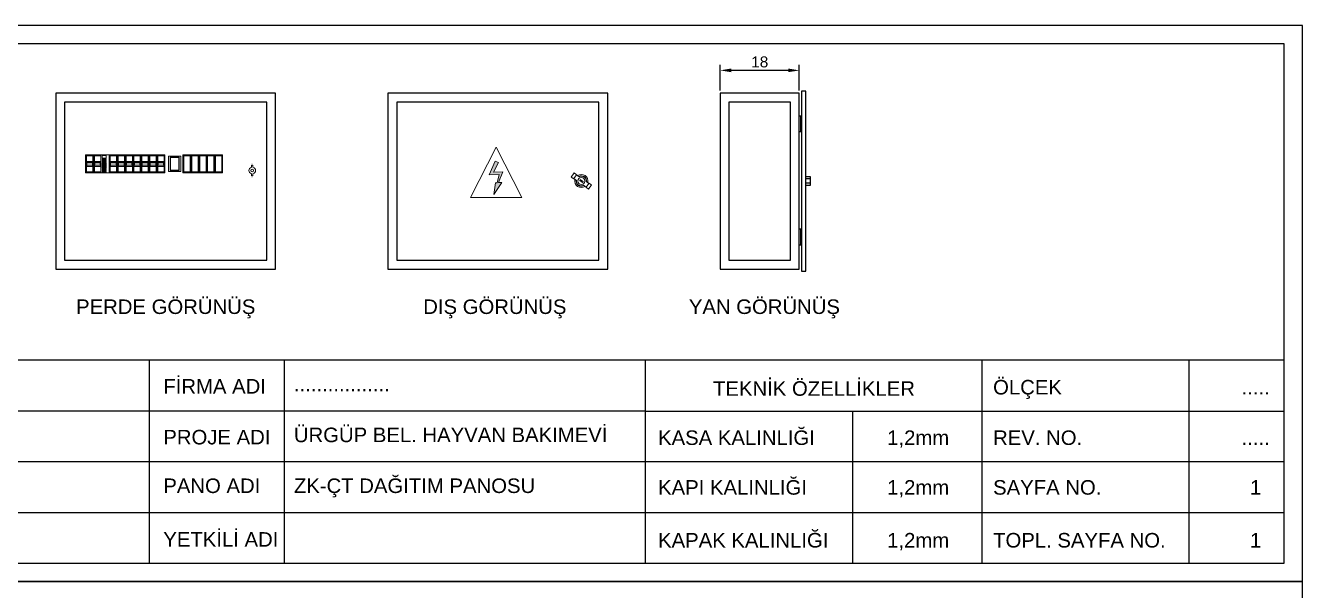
# Model space of a CAD drawing. Header units: millimetres. Extents: x 2046 to 14753, y 2361 to 29276.
# Drawn here: x 10163.2 to 10453.7, y 4325.8 to 4454.3 of the extents above; entities that cross this region are included whole.
import ezdxf
from ezdxf.enums import TextEntityAlignment as Align

# ---------------------------------------------------------------- set-up
doc = ezdxf.new("R2010")
doc.units = ezdxf.units.MM
doc.linetypes.add('ACAD_ISO02W100', pattern=[15, 12, -3])
for name, color, linetype in [('ANTET', 7, 'Continuous'), ('Layer 1', 7, 'Continuous'), ('MYKUVVET', 1, 'Continuous')]:
    doc.layers.add(name, color=color, linetype=linetype)
doc.styles.get("Standard").update_dxf_attribs({"font": 'arial.ttf'})
doc.dimstyles.new('ISO-25', dxfattribs={"dimtxt": 2.5, "dimasz": 2.5, "dimexe": 1.25, "dimexo": 0.625, "dimtad": 1, "dimtxsty": 'Standard', "dimcen": 2.5, "dimadec": 0, "dimazin": 0, "dimtfac": 1, "dimtmove": 0, "dimatfit": 3, "dimfxl": 1, "dimarcsym": 0})

# ---------------------------------------------------------------- blocks, each defined once
blk = doc.blocks.new('*D254')
at = {"layer": 'Defpoints', "color": 0, "transparency": 16777216}
for p in [(10321.24, 4444.07), (10321.24, 4438.86), (10339.24, 4438.86)]:
    blk.add_point(p, dxfattribs=at)
at = {"layer": 'MYKUVVET', "color": 0, "lineweight": -2, "transparency": 16777216}
for p, q in [((10321.24, 4439.49), (10321.24, 4445.32)), ((10336.74, 4444.07), (10323.74, 4444.07)), ((10339.24, 4439.49), (10339.24, 4445.32))]:
    blk.add_line(p, q, dxfattribs=at)
at = {"layer": 'MYKUVVET', "color": 0, "transparency": 16777216}
for points in [[(10323.74, 4444.49), (10323.74, 4443.66), (10321.24, 4444.07)], [(10336.74, 4444.49), (10336.74, 4443.66), (10339.24, 4444.07)]]:
    blk.add_solid(points, dxfattribs=at)
at = {"layer": 'MYKUVVET', "color": 0, "transparency": 16777216, "insert": (10330.24, 4445.98), "char_height": 2.5, "attachment_point": 5}
blk.add_mtext('18', dxfattribs=at)

msp = doc.modelspace()

# ---------------------------------------------------------------- hatches: boundary and pattern name
at = {"layer": 'Layer 1', "linetype": 'ACAD_ISO02W100', "lineweight": 9, "ltscale": 200}
h = msp.add_hatch(color=0, dxfattribs=at)
h.dxf.hatch_style = 1
h.set_gradient(color1=(251, 214, 65), color2=(75, 65, 11), tint=1, name='INVCURVED')
h.paths.add_polyline_path([(10270.829, 4423.104), (10270.09, 4423.43), (10268.714, 4420.309), (10270.979, 4420.357), (10270.502, 4418.523), (10270.102, 4418.505), (10269.737, 4415.872), (10271.547, 4418.568), (10270.837, 4418.537), (10271.77, 4420.963), (10269.655, 4420.917)])

# ---------------------------------------------------------------- linework, layer by layer
at = {"color": 8, "lineweight": 9}
for p, q in [((10178.703, 4424.853, 2.365), (10176.903, 4424.853, 2.365)), ((10176.903, 4424.853, 2.365), (10176.903, 4420.762, 2.365)), ((10178.703, 4424.853, 2.365), (10178.703, 4420.762, 2.365)), ((10178.703, 4424.853, 2.365), (10178.703, 4420.762, 2.365)), ((10182.303, 4420.762, 2.365), (10182.303, 4424.853, 2.365)), ((10184.103, 4424.853, 2.365), (10182.303, 4424.853, 2.365)), ((10182.303, 4424.853, 2.365), (10182.303, 4420.762, 2.365)), ((10184.103, 4424.853, 2.365), (10184.103, 4420.762, 2.365)), ((10185.903, 4424.853, 2.365), (10184.103, 4424.853, 2.365)), ((10184.103, 4424.853, 2.365), (10184.103, 4420.762, 2.365)), ((10185.903, 4424.853, 2.365), (10185.903, 4420.762, 2.365)), ((10187.703, 4424.853, 2.365), (10185.903, 4424.853, 2.365)), ((10185.903, 4424.853, 2.365), (10185.903, 4420.762, 2.365)), ((10187.703, 4424.853, 2.365), (10187.703, 4420.762, 2.365)), ((10189.503, 4424.853, 2.365), (10187.703, 4424.853, 2.365)), ((10187.703, 4424.853, 2.365), (10187.703, 4420.762, 2.365)), ((10189.503, 4424.853, 2.365), (10189.503, 4420.762, 2.365)), ((10191.303, 4424.853, 2.365), (10189.503, 4424.853, 2.365)), ((10189.503, 4424.853, 2.365), (10189.503, 4420.762, 2.365)), ((10191.303, 4424.853, 2.365), (10191.303, 4420.762, 2.365)), ((10193.103, 4424.853, 2.365), (10191.303, 4424.853, 2.365)), ((10191.303, 4424.853, 2.365), (10191.303, 4420.762, 2.365)), ((10193.103, 4424.853, 2.365), (10193.103, 4420.762, 2.365)), ((10194.903, 4424.853, 2.365), (10193.103, 4424.853, 2.365)), ((10194.903, 4424.853, 2.365), (10194.903, 4420.762, 2.365)), ((10199.053, 4424.853, 2.365), (10199.053, 4420.762, 2.365)), ((10200.853, 4424.853, 2.365), (10199.053, 4424.853, 2.365)), ((10199.053, 4424.853, 2.365), (10199.053, 4420.762, 2.365)), ((10200.853, 4424.853, 2.365), (10200.853, 4420.762, 2.365)), ((10200.853, 4424.853, 2.365), (10200.853, 4420.762, 2.365)), ((10202.653, 4424.853, 2.365), (10200.853, 4424.853, 2.365)), ((10200.853, 4424.853, 2.365), (10200.853, 4420.762, 2.365)), ((10202.653, 4424.853, 2.365), (10202.653, 4420.762, 2.365)), ((10202.653, 4424.853, 2.365), (10202.653, 4420.762, 2.365)), ((10204.453, 4424.853, 2.365), (10202.653, 4424.853, 2.365)), ((10202.653, 4424.853, 2.365), (10202.653, 4420.762, 2.365)), ((10204.453, 4424.853, 2.365), (10204.453, 4420.762, 2.365)), ((10206.253, 4424.853, 2.365), (10204.453, 4424.853, 2.365)), ((10206.253, 4424.853, 2.365), (10206.253, 4420.762, 2.365)), ((10208.053, 4424.853, 2.365), (10206.253, 4424.853, 2.365)), ((10208.053, 4424.853, 2.365), (10208.053, 4420.762, 2.365)), ((10176.903, 4420.762, 2.365), (10178.703, 4420.762, 2.365)), ((10182.303, 4420.762, 2.365), (10184.103, 4420.762, 2.365)), ((10184.103, 4420.762, 2.365), (10185.903, 4420.762, 2.365)), ((10185.903, 4420.762, 2.365), (10187.703, 4420.762, 2.365)), ((10187.703, 4420.762, 2.365), (10189.503, 4420.762, 2.365)), ((10189.503, 4420.762, 2.365), (10191.303, 4420.762, 2.365)), ((10191.303, 4420.762, 2.365), (10193.103, 4420.762, 2.365)), ((10193.103, 4420.762, 2.365), (10194.903, 4420.762, 2.365)), ((10199.053, 4420.762, 2.365), (10200.853, 4420.762, 2.365)), ((10200.853, 4420.762, 2.365), (10202.653, 4420.762, 2.365)), ((10202.653, 4420.762, 2.365), (10204.453, 4420.762, 2.365)), ((10204.453, 4420.762, 2.365), (10206.253, 4420.762, 2.365)), ((10206.253, 4420.762, 2.365), (10208.053, 4420.762, 2.365))]:
    msp.add_line(p, q, dxfattribs=at)
at = {"color": 30, "lineweight": 9}
for p, q in [((10177.066, 4424.679, 2.365), (10177.066, 4420.915, 2.365)), ((10178.591, 4424.679, 2.365), (10177.066, 4424.679, 2.365)), ((10177.112, 4424.633, 2.365), (10177.112, 4420.96, 2.365)), ((10178.546, 4424.633, 2.365), (10177.112, 4424.633, 2.365)), ((10177.157, 4423.375, 2.365), (10177.157, 4422.23, 2.365)), ((10178.5, 4423.375, 2.365), (10177.157, 4423.375, 2.365)), ((10178.5, 4422.23, 2.365), (10178.5, 4423.375, 2.365)), ((10178.546, 4420.96, 2.365), (10178.546, 4424.633, 2.365)), ((10178.591, 4420.915, 2.365), (10178.591, 4424.679, 2.365)), ((10178.703, 4424.853, 2.365), (10178.703, 4420.762, 2.365)), ((10182.303, 4424.853, 2.365), (10178.703, 4424.853, 2.365)), ((10178.866, 4424.679, 2.365), (10178.866, 4420.915, 2.365)), ((10180.391, 4424.679, 2.365), (10178.866, 4424.679, 2.365)), ((10178.912, 4424.633, 2.365), (10178.912, 4420.96, 2.365)), ((10180.346, 4424.633, 2.365), (10178.912, 4424.633, 2.365)), ((10178.957, 4423.375, 2.365), (10178.957, 4422.23, 2.365)), ((10180.3, 4423.375, 2.365), (10178.957, 4423.375, 2.365)), ((10180.3, 4422.23, 2.365), (10180.3, 4423.375, 2.365)), ((10180.346, 4420.96, 2.365), (10180.346, 4424.633, 2.365)), ((10180.391, 4420.915, 2.365), (10180.391, 4424.679, 2.365)), ((10180.65, 4424.679, 2.365), (10180.65, 4424.094, 2.365)), ((10181.597, 4424.679, 2.365), (10180.65, 4424.679, 2.365)), ((10180.65, 4424.094, 2.365), (10181.597, 4424.094, 2.365)), ((10180.65, 4423.917, 2.365), (10180.65, 4423.792, 2.365)), ((10181.597, 4423.917, 2.365), (10180.65, 4423.917, 2.365)), ((10180.65, 4423.792, 2.365), (10181.597, 4423.792, 2.365)), ((10180.65, 4423.68, 2.365), (10180.65, 4423.555, 2.365)), ((10181.597, 4423.68, 2.365), (10180.65, 4423.68, 2.365)), ((10180.65, 4423.555, 2.365), (10181.597, 4423.555, 2.365)), ((10180.65, 4423.442, 2.365), (10180.65, 4423.318, 2.365)), ((10181.597, 4423.442, 2.365), (10180.65, 4423.442, 2.365)), ((10180.65, 4423.318, 2.365), (10181.597, 4423.318, 2.365)), ((10180.65, 4423.205, 2.365), (10180.65, 4423.08, 2.365)), ((10181.597, 4423.205, 2.365), (10180.65, 4423.205, 2.365)), ((10181.597, 4424.094, 2.365), (10181.597, 4424.679, 2.365)), ((10181.597, 4423.792, 2.365), (10181.597, 4423.917, 2.365)), ((10181.597, 4423.555, 2.365), (10181.597, 4423.68, 2.365)), ((10181.597, 4423.318, 2.365), (10181.597, 4423.442, 2.365)), ((10181.597, 4423.08, 2.365), (10181.597, 4423.205, 2.365)), ((10182.303, 4420.762, 2.365), (10182.303, 4424.853, 2.365)), ((10182.466, 4424.679, 2.365), (10182.466, 4420.915, 2.365)), ((10183.991, 4424.679, 2.365), (10182.466, 4424.679, 2.365)), ((10182.512, 4424.633, 2.365), (10182.512, 4420.96, 2.365)), ((10183.946, 4424.633, 2.365), (10182.512, 4424.633, 2.365)), ((10182.557, 4423.375, 2.365), (10182.557, 4422.23, 2.365)), ((10183.9, 4423.375, 2.365), (10182.557, 4423.375, 2.365)), ((10183.9, 4422.23, 2.365), (10183.9, 4423.375, 2.365)), ((10183.946, 4420.96, 2.365), (10183.946, 4424.633, 2.365)), ((10183.991, 4420.915, 2.365), (10183.991, 4424.679, 2.365)), ((10184.266, 4424.679, 2.365), (10184.266, 4420.915, 2.365)), ((10185.791, 4424.679, 2.365), (10184.266, 4424.679, 2.365)), ((10184.312, 4424.633, 2.365), (10184.312, 4420.96, 2.365)), ((10185.746, 4424.633, 2.365), (10184.312, 4424.633, 2.365)), ((10184.357, 4423.375, 2.365), (10184.357, 4422.23, 2.365)), ((10185.7, 4423.375, 2.365), (10184.357, 4423.375, 2.365)), ((10185.7, 4422.23, 2.365), (10185.7, 4423.375, 2.365)), ((10185.746, 4420.96, 2.365), (10185.746, 4424.633, 2.365)), ((10185.791, 4420.915, 2.365), (10185.791, 4424.679, 2.365)), ((10186.066, 4424.679, 2.365), (10186.066, 4420.915, 2.365)), ((10187.591, 4424.679, 2.365), (10186.066, 4424.679, 2.365)), ((10186.112, 4424.633, 2.365), (10186.112, 4420.96, 2.365)), ((10187.546, 4424.633, 2.365), (10186.112, 4424.633, 2.365)), ((10186.157, 4423.375, 2.365), (10186.157, 4422.23, 2.365)), ((10187.5, 4423.375, 2.365), (10186.157, 4423.375, 2.365)), ((10187.5, 4422.23, 2.365), (10187.5, 4423.375, 2.365)), ((10187.546, 4420.96, 2.365), (10187.546, 4424.633, 2.365)), ((10187.591, 4420.915, 2.365), (10187.591, 4424.679, 2.365)), ((10187.866, 4424.679, 2.365), (10187.866, 4420.915, 2.365)), ((10189.391, 4424.679, 2.365), (10187.866, 4424.679, 2.365)), ((10187.912, 4424.633, 2.365), (10187.912, 4420.96, 2.365)), ((10189.346, 4424.633, 2.365), (10187.912, 4424.633, 2.365)), ((10187.957, 4423.375, 2.365), (10187.957, 4422.23, 2.365)), ((10189.3, 4423.375, 2.365), (10187.957, 4423.375, 2.365)), ((10189.3, 4422.23, 2.365), (10189.3, 4423.375, 2.365)), ((10189.346, 4420.96, 2.365), (10189.346, 4424.633, 2.365)), ((10189.391, 4420.915, 2.365), (10189.391, 4424.679, 2.365)), ((10189.666, 4424.679, 2.365), (10189.666, 4420.915, 2.365)), ((10191.191, 4424.679, 2.365), (10189.666, 4424.679, 2.365)), ((10189.712, 4424.633, 2.365), (10189.712, 4420.96, 2.365)), ((10191.146, 4424.633, 2.365), (10189.712, 4424.633, 2.365)), ((10189.757, 4423.375, 2.365), (10189.757, 4422.23, 2.365)), ((10191.1, 4423.375, 2.365), (10189.757, 4423.375, 2.365)), ((10191.1, 4422.23, 2.365), (10191.1, 4423.375, 2.365)), ((10191.146, 4420.96, 2.365), (10191.146, 4424.633, 2.365)), ((10191.191, 4420.915, 2.365), (10191.191, 4424.679, 2.365)), ((10191.466, 4424.679, 2.365), (10191.466, 4420.915, 2.365)), ((10192.991, 4424.679, 2.365), (10191.466, 4424.679, 2.365)), ((10191.512, 4424.633, 2.365), (10191.512, 4420.96, 2.365)), ((10192.946, 4424.633, 2.365), (10191.512, 4424.633, 2.365)), ((10191.557, 4423.375, 2.365), (10191.557, 4422.23, 2.365)), ((10192.9, 4423.375, 2.365), (10191.557, 4423.375, 2.365)), ((10192.9, 4422.23, 2.365), (10192.9, 4423.375, 2.365)), ((10192.946, 4420.96, 2.365), (10192.946, 4424.633, 2.365)), ((10192.991, 4420.915, 2.365), (10192.991, 4424.679, 2.365)), ((10193.266, 4424.679, 2.365), (10193.266, 4420.915, 2.365)), ((10194.791, 4424.679, 2.365), (10193.266, 4424.679, 2.365)), ((10193.312, 4424.633, 2.365), (10193.312, 4420.96, 2.365)), ((10194.746, 4424.633, 2.365), (10193.312, 4424.633, 2.365)), ((10193.357, 4423.375, 2.365), (10193.357, 4422.23, 2.365)), ((10194.7, 4423.375, 2.365), (10193.357, 4423.375, 2.365)), ((10194.7, 4422.23, 2.365), (10194.7, 4423.375, 2.365)), ((10194.746, 4420.96, 2.365), (10194.746, 4424.633, 2.365)), ((10194.791, 4420.915, 2.365), (10194.791, 4424.679, 2.365)), ((10195.737, 4424.519, 2.365), (10195.737, 4421.095, 2.365)), ((10198.574, 4424.519, 2.365), (10195.737, 4424.519, 2.365)), ((10198.574, 4421.095, 2.365), (10198.574, 4424.519, 2.365)), ((10199.216, 4424.679, 2.365), (10199.216, 4420.915, 2.365)), ((10200.741, 4424.679, 2.365), (10199.216, 4424.679, 2.365)), ((10199.261, 4424.633, 2.365), (10199.261, 4420.96, 2.365)), ((10200.695, 4424.633, 2.365), (10199.261, 4424.633, 2.365)), ((10200.695, 4420.96, 2.365), (10200.695, 4424.633, 2.365)), ((10200.741, 4420.915, 2.365), (10200.741, 4424.679, 2.365)), ((10201.016, 4424.679, 2.365), (10201.016, 4420.915, 2.365)), ((10202.541, 4424.679, 2.365), (10201.016, 4424.679, 2.365)), ((10201.061, 4424.633, 2.365), (10201.061, 4420.96, 2.365)), ((10202.495, 4424.633, 2.365), (10201.061, 4424.633, 2.365)), ((10202.495, 4420.96, 2.365), (10202.495, 4424.633, 2.365)), ((10202.541, 4420.915, 2.365), (10202.541, 4424.679, 2.365)), ((10202.816, 4424.679, 2.365), (10202.816, 4420.915, 2.365)), ((10204.341, 4424.679, 2.365), (10202.816, 4424.679, 2.365)), ((10202.861, 4424.633, 2.365), (10202.861, 4420.96, 2.365)), ((10204.295, 4424.633, 2.365), (10202.861, 4424.633, 2.365)), ((10204.295, 4420.96, 2.365), (10204.295, 4424.633, 2.365)), ((10204.341, 4420.915, 2.365), (10204.341, 4424.679, 2.365)), ((10204.616, 4424.679, 2.365), (10204.616, 4420.915, 2.365)), ((10206.141, 4424.679, 2.365), (10204.616, 4424.679, 2.365)), ((10204.661, 4424.633, 2.365), (10204.661, 4420.96, 2.365)), ((10206.095, 4424.633, 2.365), (10204.661, 4424.633, 2.365)), ((10206.095, 4420.96, 2.365), (10206.095, 4424.633, 2.365)), ((10206.141, 4420.915, 2.365), (10206.141, 4424.679, 2.365)), ((10206.416, 4424.679, 2.365), (10206.416, 4420.915, 2.365)), ((10207.941, 4424.679, 2.365), (10206.416, 4424.679, 2.365)), ((10206.461, 4424.633, 2.365), (10206.461, 4420.96, 2.365)), ((10207.895, 4424.633, 2.365), (10206.461, 4424.633, 2.365)), ((10207.895, 4420.96, 2.365), (10207.895, 4424.633, 2.365)), ((10207.941, 4420.915, 2.365), (10207.941, 4424.679, 2.365)), ((10177.066, 4420.915, 2.365), (10178.591, 4420.915, 2.365)), ((10177.112, 4420.96, 2.365), (10178.546, 4420.96, 2.365)), ((10178.5, 4423.114, 2.365), (10177.157, 4423.114, 2.365)), ((10177.203, 4423.068, 2.365), (10177.157, 4423.114, 2.365)), ((10177.203, 4422.536, 2.365), (10177.157, 4422.491, 2.365)), ((10178.5, 4422.491, 2.365), (10177.157, 4422.491, 2.365)), ((10177.157, 4422.23, 2.365), (10178.5, 4422.23, 2.365)), ((10178.455, 4423.068, 2.365), (10177.203, 4423.068, 2.365)), ((10177.203, 4422.536, 2.365), (10177.203, 4423.068, 2.365)), ((10178.455, 4422.536, 2.365), (10177.203, 4422.536, 2.365)), ((10178.455, 4423.068, 2.365), (10178.5, 4423.114, 2.365)), ((10178.455, 4422.536, 2.365), (10178.455, 4423.068, 2.365)), ((10178.455, 4422.536, 2.365), (10178.5, 4422.491, 2.365)), ((10178.703, 4420.762, 2.365), (10182.303, 4420.762, 2.365)), ((10178.866, 4420.915, 2.365), (10180.391, 4420.915, 2.365)), ((10178.912, 4420.96, 2.365), (10180.346, 4420.96, 2.365)), ((10180.3, 4423.114, 2.365), (10178.957, 4423.114, 2.365)), ((10179.003, 4423.068, 2.365), (10178.957, 4423.114, 2.365)), ((10179.003, 4422.536, 2.365), (10178.957, 4422.491, 2.365)), ((10180.3, 4422.491, 2.365), (10178.957, 4422.491, 2.365)), ((10178.957, 4422.23, 2.365), (10180.3, 4422.23, 2.365)), ((10180.255, 4423.068, 2.365), (10179.003, 4423.068, 2.365)), ((10179.003, 4422.536, 2.365), (10179.003, 4423.068, 2.365)), ((10180.255, 4422.536, 2.365), (10179.003, 4422.536, 2.365)), ((10180.255, 4423.068, 2.365), (10180.3, 4423.114, 2.365)), ((10180.255, 4422.536, 2.365), (10180.255, 4423.068, 2.365)), ((10180.255, 4422.536, 2.365), (10180.3, 4422.491, 2.365)), ((10180.65, 4423.08, 2.365), (10181.597, 4423.08, 2.365)), ((10180.65, 4422.968, 2.365), (10180.65, 4422.843, 2.365)), ((10181.597, 4422.968, 2.365), (10180.65, 4422.968, 2.365)), ((10180.65, 4422.843, 2.365), (10181.597, 4422.843, 2.365)), ((10180.65, 4422.73, 2.365), (10180.65, 4422.606, 2.365)), ((10181.597, 4422.73, 2.365), (10180.65, 4422.73, 2.365)), ((10180.65, 4422.606, 2.365), (10181.597, 4422.606, 2.365)), ((10180.65, 4422.493, 2.365), (10180.65, 4422.368, 2.365)), ((10181.597, 4422.493, 2.365), (10180.65, 4422.493, 2.365)), ((10180.65, 4422.368, 2.365), (10181.597, 4422.368, 2.365)), ((10180.65, 4422.256, 2.365), (10180.65, 4422.131, 2.365)), ((10181.597, 4422.256, 2.365), (10180.65, 4422.256, 2.365)), ((10180.65, 4422.131, 2.365), (10181.597, 4422.131, 2.365)), ((10180.65, 4422.019, 2.365), (10180.65, 4421.894, 2.365)), ((10181.597, 4422.019, 2.365), (10180.65, 4422.019, 2.365)), ((10180.65, 4421.894, 2.365), (10181.597, 4421.894, 2.365)), ((10180.65, 4421.781, 2.365), (10180.65, 4421.657, 2.365)), ((10181.597, 4421.781, 2.365), (10180.65, 4421.781, 2.365)), ((10180.65, 4421.657, 2.365), (10181.597, 4421.657, 2.365)), ((10180.65, 4421.544, 2.365), (10180.65, 4421.419, 2.365)), ((10181.597, 4421.544, 2.365), (10180.65, 4421.544, 2.365)), ((10180.65, 4421.419, 2.365), (10181.597, 4421.419, 2.365)), ((10180.65, 4421.307, 2.365), (10180.65, 4421.182, 2.365)), ((10181.597, 4421.307, 2.365), (10180.65, 4421.307, 2.365)), ((10180.65, 4421.182, 2.365), (10181.597, 4421.182, 2.365)), ((10180.65, 4421.069, 2.365), (10180.65, 4420.945, 2.365)), ((10181.597, 4421.069, 2.365), (10180.65, 4421.069, 2.365)), ((10180.65, 4420.945, 2.365), (10181.597, 4420.945, 2.365)), ((10181.597, 4422.843, 2.365), (10181.597, 4422.968, 2.365)), ((10181.597, 4422.606, 2.365), (10181.597, 4422.73, 2.365)), ((10181.597, 4422.368, 2.365), (10181.597, 4422.493, 2.365)), ((10181.597, 4422.131, 2.365), (10181.597, 4422.256, 2.365)), ((10181.597, 4421.894, 2.365), (10181.597, 4422.019, 2.365)), ((10181.597, 4421.657, 2.365), (10181.597, 4421.781, 2.365)), ((10181.597, 4421.419, 2.365), (10181.597, 4421.544, 2.365)), ((10181.597, 4421.182, 2.365), (10181.597, 4421.307, 2.365)), ((10181.597, 4420.945, 2.365), (10181.597, 4421.069, 2.365)), ((10182.466, 4420.915, 2.365), (10183.991, 4420.915, 2.365)), ((10182.512, 4420.96, 2.365), (10183.946, 4420.96, 2.365)), ((10183.9, 4423.114, 2.365), (10182.557, 4423.114, 2.365)), ((10182.603, 4423.068, 2.365), (10182.557, 4423.114, 2.365)), ((10182.603, 4422.536, 2.365), (10182.557, 4422.491, 2.365)), ((10183.9, 4422.491, 2.365), (10182.557, 4422.491, 2.365)), ((10182.557, 4422.23, 2.365), (10183.9, 4422.23, 2.365)), ((10183.855, 4423.068, 2.365), (10182.603, 4423.068, 2.365)), ((10182.603, 4422.536, 2.365), (10182.603, 4423.068, 2.365)), ((10183.855, 4422.536, 2.365), (10182.603, 4422.536, 2.365)), ((10183.855, 4423.068, 2.365), (10183.9, 4423.114, 2.365)), ((10183.855, 4422.536, 2.365), (10183.855, 4423.068, 2.365)), ((10183.855, 4422.536, 2.365), (10183.9, 4422.491, 2.365)), ((10184.266, 4420.915, 2.365), (10185.791, 4420.915, 2.365)), ((10184.312, 4420.96, 2.365), (10185.746, 4420.96, 2.365)), ((10185.7, 4423.114, 2.365), (10184.357, 4423.114, 2.365)), ((10184.403, 4423.068, 2.365), (10184.357, 4423.114, 2.365)), ((10184.403, 4422.536, 2.365), (10184.357, 4422.491, 2.365)), ((10185.7, 4422.491, 2.365), (10184.357, 4422.491, 2.365)), ((10184.357, 4422.23, 2.365), (10185.7, 4422.23, 2.365)), ((10185.655, 4423.068, 2.365), (10184.403, 4423.068, 2.365)), ((10184.403, 4422.536, 2.365), (10184.403, 4423.068, 2.365)), ((10185.655, 4422.536, 2.365), (10184.403, 4422.536, 2.365)), ((10185.655, 4423.068, 2.365), (10185.7, 4423.114, 2.365)), ((10185.655, 4422.536, 2.365), (10185.655, 4423.068, 2.365)), ((10185.655, 4422.536, 2.365), (10185.7, 4422.491, 2.365)), ((10186.066, 4420.915, 2.365), (10187.591, 4420.915, 2.365)), ((10186.112, 4420.96, 2.365), (10187.546, 4420.96, 2.365)), ((10187.5, 4423.114, 2.365), (10186.157, 4423.114, 2.365)), ((10186.203, 4423.068, 2.365), (10186.157, 4423.114, 2.365)), ((10186.203, 4422.536, 2.365), (10186.157, 4422.491, 2.365)), ((10187.5, 4422.491, 2.365), (10186.157, 4422.491, 2.365)), ((10186.157, 4422.23, 2.365), (10187.5, 4422.23, 2.365)), ((10187.455, 4423.068, 2.365), (10186.203, 4423.068, 2.365)), ((10186.203, 4422.536, 2.365), (10186.203, 4423.068, 2.365)), ((10187.455, 4422.536, 2.365), (10186.203, 4422.536, 2.365)), ((10187.455, 4423.068, 2.365), (10187.5, 4423.114, 2.365)), ((10187.455, 4422.536, 2.365), (10187.455, 4423.068, 2.365)), ((10187.455, 4422.536, 2.365), (10187.5, 4422.491, 2.365)), ((10187.866, 4420.915, 2.365), (10189.391, 4420.915, 2.365)), ((10187.912, 4420.96, 2.365), (10189.346, 4420.96, 2.365)), ((10189.3, 4423.114, 2.365), (10187.957, 4423.114, 2.365)), ((10188.003, 4423.068, 2.365), (10187.957, 4423.114, 2.365)), ((10188.003, 4422.536, 2.365), (10187.957, 4422.491, 2.365)), ((10189.3, 4422.491, 2.365), (10187.957, 4422.491, 2.365)), ((10187.957, 4422.23, 2.365), (10189.3, 4422.23, 2.365)), ((10189.255, 4423.068, 2.365), (10188.003, 4423.068, 2.365)), ((10188.003, 4422.536, 2.365), (10188.003, 4423.068, 2.365)), ((10189.255, 4422.536, 2.365), (10188.003, 4422.536, 2.365)), ((10189.255, 4423.068, 2.365), (10189.3, 4423.114, 2.365)), ((10189.255, 4422.536, 2.365), (10189.255, 4423.068, 2.365)), ((10189.255, 4422.536, 2.365), (10189.3, 4422.491, 2.365)), ((10189.666, 4420.915, 2.365), (10191.191, 4420.915, 2.365)), ((10189.712, 4420.96, 2.365), (10191.146, 4420.96, 2.365)), ((10191.1, 4423.114, 2.365), (10189.757, 4423.114, 2.365)), ((10189.803, 4423.068, 2.365), (10189.757, 4423.114, 2.365)), ((10189.803, 4422.536, 2.365), (10189.757, 4422.491, 2.365)), ((10191.1, 4422.491, 2.365), (10189.757, 4422.491, 2.365)), ((10189.757, 4422.23, 2.365), (10191.1, 4422.23, 2.365)), ((10191.055, 4423.068, 2.365), (10189.803, 4423.068, 2.365)), ((10189.803, 4422.536, 2.365), (10189.803, 4423.068, 2.365)), ((10191.055, 4422.536, 2.365), (10189.803, 4422.536, 2.365)), ((10191.055, 4423.068, 2.365), (10191.1, 4423.114, 2.365)), ((10191.055, 4422.536, 2.365), (10191.055, 4423.068, 2.365)), ((10191.055, 4422.536, 2.365), (10191.1, 4422.491, 2.365)), ((10191.466, 4420.915, 2.365), (10192.991, 4420.915, 2.365)), ((10191.512, 4420.96, 2.365), (10192.946, 4420.96, 2.365)), ((10192.9, 4423.114, 2.365), (10191.557, 4423.114, 2.365)), ((10191.603, 4423.068, 2.365), (10191.557, 4423.114, 2.365)), ((10191.603, 4422.536, 2.365), (10191.557, 4422.491, 2.365)), ((10192.9, 4422.491, 2.365), (10191.557, 4422.491, 2.365)), ((10191.557, 4422.23, 2.365), (10192.9, 4422.23, 2.365)), ((10192.855, 4423.068, 2.365), (10191.603, 4423.068, 2.365)), ((10191.603, 4422.536, 2.365), (10191.603, 4423.068, 2.365)), ((10192.855, 4422.536, 2.365), (10191.603, 4422.536, 2.365)), ((10192.855, 4423.068, 2.365), (10192.9, 4423.114, 2.365)), ((10192.855, 4422.536, 2.365), (10192.855, 4423.068, 2.365)), ((10192.855, 4422.536, 2.365), (10192.9, 4422.491, 2.365)), ((10193.266, 4420.915, 2.365), (10194.791, 4420.915, 2.365)), ((10193.312, 4420.96, 2.365), (10194.746, 4420.96, 2.365)), ((10194.7, 4423.114, 2.365), (10193.357, 4423.114, 2.365)), ((10193.403, 4423.068, 2.365), (10193.357, 4423.114, 2.365)), ((10193.403, 4422.536, 2.365), (10193.357, 4422.491, 2.365)), ((10194.7, 4422.491, 2.365), (10193.357, 4422.491, 2.365)), ((10193.357, 4422.23, 2.365), (10194.7, 4422.23, 2.365)), ((10194.655, 4423.068, 2.365), (10193.403, 4423.068, 2.365)), ((10193.403, 4422.536, 2.365), (10193.403, 4423.068, 2.365)), ((10194.655, 4422.536, 2.365), (10193.403, 4422.536, 2.365)), ((10194.655, 4423.068, 2.365), (10194.7, 4423.114, 2.365)), ((10194.655, 4422.536, 2.365), (10194.655, 4423.068, 2.365)), ((10194.655, 4422.536, 2.365), (10194.7, 4422.491, 2.365)), ((10198.574, 4421.095, 2.365), (10195.737, 4421.095, 2.365)), ((10199.216, 4420.915, 2.365), (10200.741, 4420.915, 2.365)), ((10199.261, 4420.96, 2.365), (10200.695, 4420.96, 2.365)), ((10201.016, 4420.915, 2.365), (10202.541, 4420.915, 2.365)), ((10201.061, 4420.96, 2.365), (10202.495, 4420.96, 2.365)), ((10202.816, 4420.915, 2.365), (10204.341, 4420.915, 2.365)), ((10202.861, 4420.96, 2.365), (10204.295, 4420.96, 2.365)), ((10204.616, 4420.915, 2.365), (10206.141, 4420.915, 2.365)), ((10204.661, 4420.96, 2.365), (10206.095, 4420.96, 2.365)), ((10206.416, 4420.915, 2.365), (10207.941, 4420.915, 2.365)), ((10206.461, 4420.96, 2.365), (10207.895, 4420.96, 2.365))]:
    msp.add_line(p, q, dxfattribs=at)
at = {"lineweight": 9}
for p, q in [((10268.714, 4420.309), (10270.09, 4423.43)), ((10270.09, 4423.43), (10270.829, 4423.104)), ((10270.979, 4420.357), (10268.714, 4420.309)), ((10270.829, 4423.104), (10269.655, 4420.917)), ((10269.676, 4420.92), (10271.778, 4420.963)), ((10270.502, 4418.523), (10270.979, 4420.357)), ((10271.778, 4420.963), (10270.837, 4418.537)), ((10287.995, 4420.765, -65.945), (10287.319, 4419.774, -65.945)), ((10289.134, 4419.867, -65.945), (10287.995, 4420.765, -65.945)), ((10287.995, 4420.765, -65.945), (10288.539, 4420.273, -65.945)), ((10271.547, 4418.568), (10269.737, 4415.872)), ((10269.737, 4415.872), (10270.102, 4418.509)), ((10270.102, 4418.509), (10270.502, 4418.523)), ((10270.837, 4418.537), (10271.547, 4418.568)), ((10288.57, 4419.041, -65.945), (10287.319, 4419.774, -65.945)), ((10287.975, 4419.447, -65.945), (10287.319, 4419.774, -65.945)), ((10288.539, 4420.273, -65.945), (10287.975, 4419.447, -65.945)), ((10288.57, 4419.041, -65.945), (10287.975, 4419.447, -65.945)), ((10289.134, 4419.867, -65.945), (10288.539, 4420.273, -65.945)), ((10289.282, 4419.006, -65.945), (10289.426, 4419.217, -65.945)), ((10289.897, 4418.586, -65.945), (10289.282, 4419.006, -65.945)), ((10289.426, 4419.217, -65.945), (10290.041, 4418.797, -65.945)), ((10290.041, 4418.797, -65.945), (10289.897, 4418.586, -65.945)), ((10290.783, 4417.53, -65.945), (10290.189, 4417.936, -65.945)), ((10290.189, 4417.936, -65.945), (10291.327, 4417.038, -65.945)), ((10291.347, 4418.356, -65.945), (10290.752, 4418.762, -65.945)), ((10292.004, 4418.029, -65.945), (10290.752, 4418.762, -65.945)), ((10291.347, 4418.356, -65.945), (10290.783, 4417.53, -65.945)), ((10290.783, 4417.53, -65.945), (10291.327, 4417.038, -65.945)), ((10292.004, 4418.029, -65.945), (10291.327, 4417.038, -65.945)), ((10292.004, 4418.029, -65.945), (10291.347, 4418.356, -65.945))]:
    msp.add_line(p, q, dxfattribs=at)
at = {"color": 7, "lineweight": 9}
for p, q in [((10214.634, 4422.787), (10214.634, 4422.777)), ((10214.634, 4422.499), (10214.634, 4422.022)), ((10214.634, 4420.552), (10214.634, 4420.075)), ((10214.98, 4422.787), (10214.98, 4422.777)), ((10214.98, 4422.499), (10214.98, 4422.022)), ((10214.98, 4420.552), (10214.98, 4420.075)), ((10214.634, 4419.797), (10214.634, 4419.787)), ((10214.98, 4419.797), (10214.98, 4419.787))]:
    msp.add_line(p, q, dxfattribs=at)
at = {"color": 8}
for p, q in [((10341.738, 4419.402), (10340.738, 4419.402)), ((10341.738, 4418.402), (10340.738, 4418.402))]:
    msp.add_line(p, q, dxfattribs=at)
for p, q in [((9976.789, 4378.223), (10449.544, 4378.223)), ((10191.331, 4378.223), (10191.331, 4331.957)), ((10222.099, 4378.223), (10222.099, 4331.957)), ((10304.199, 4378.223), (10304.199, 4331.957)), ((10380.716, 4378.223), (10380.716, 4331.957)), ((10427.859, 4378.223), (10427.859, 4331.957)), ((10104.873, 4366.657), (10304.199, 4366.657)), ((10304.199, 4366.578), (10449.544, 4366.578)), ((10351.342, 4366.578), (10351.342, 4331.957)), ((10104.873, 4355.09), (10434.652, 4355.09)), ((10304.199, 4355.09), (10449.544, 4355.09)), ((10104.873, 4343.524), (10449.544, 4343.524)), ((9976.789, 4331.957), (10449.544, 4331.957))]:
    msp.add_line(p, q)
for points in [[(10453.675, 4327.826), (10453.675, 4454.271), (9972.658, 4454.271), (9972.658, 4327.826), (10453.675, 4327.826)], [(10449.544, 4331.957), (10449.544, 4450.14), (9976.789, 4450.14), (9976.789, 4331.957)], [(10453.675, 4141.382), (10453.675, 4327.826), (9972.658, 4327.826), (9972.658, 4141.382), (10453.675, 4141.382)]]:
    msp.add_lwpolyline(points)
at = {"color": 30, "lineweight": 9, "elevation": 2.365}
for points in [[(10198.183, 4421.291), (10198.183, 4424.323), (10196.128, 4424.323), (10196.128, 4421.291)], [(10198.163, 4421.31), (10198.163, 4424.304), (10196.148, 4424.304), (10196.148, 4421.31)], [(10198.144, 4421.33), (10198.144, 4424.284), (10196.168, 4424.284), (10196.168, 4421.33)], [(10198.124, 4421.349), (10198.124, 4424.265), (10196.187, 4424.265), (10196.187, 4421.349)], [(10198.105, 4421.369), (10198.105, 4424.245), (10196.207, 4424.245), (10196.207, 4421.369)]]:
    msp.add_lwpolyline(points, close=True, dxfattribs=at)
at = {"color": 8}
msp.add_lwpolyline([(10340.738, 4419.902), (10341.738, 4419.902), (10341.738, 4417.902), (10340.738, 4417.902)], dxfattribs=at)
at = {"color": 7, "lineweight": 9}
msp.add_circle((10214.807, 4421.287), 0.318, dxfattribs=at)
at = {"lineweight": 9}
msp.add_circle((10289.661, 4418.902, -65.945), 0.8, dxfattribs=at)
at = {"color": 7, "lineweight": 9}
for radius, start, end in [(0.755, 103.23504, 256.76496), (1.224, 81.87962, 98.12038), (0.755, 283.23504, 76.76496), (1.224, 261.87962, 278.12038)]:
    msp.add_arc((10214.807, 4421.287), radius, start, end, dxfattribs=at)
at = {"lineweight": 9}
for radius, start, end in [(1.5, 346.34327, 125.01939), (1.5, 166.34327, 305.01939), (1.2, 172.71702, 298.64564), (1.1, 172.71702, 298.64564), (1.2, 352.71702, 118.64564), (1.1, 352.71702, 118.64564)]:
    msp.add_arc((10289.661, 4418.902, -65.945), radius, start, end, dxfattribs=at)
at = {"layer": 'ANTET', "color": 30, "lineweight": 9}
msp.add_line((10178.703, 4424.853, 2.365), (10178.703, 4420.762, 2.365), dxfattribs=at)
at = {"layer": 'Layer 1', "color": 0, "linetype": 'ACAD_ISO02W100', "lineweight": 9, "ltscale": 200, "extrusion": (-1.1e-15, -9e-16, -1)}
for p, q in [((10270.308, 4426.594), (10264.484, 4415.116)), ((10276.132, 4415.116), (10270.308, 4426.594)), ((10264.484, 4415.116), (10276.132, 4415.116))]:
    msp.add_line(p, q, dxfattribs=at)
at = {"layer": 'MYKUVVET', "color": 8}
for p, q in [((10339.238, 4433.761), (10339.738, 4433.761)), ((10339.488, 4433.761), (10339.488, 4430.154)), ((10339.238, 4430.154), (10339.738, 4430.154)), ((10339.238, 4408.021), (10339.738, 4408.021)), ((10339.488, 4408.021), (10339.488, 4404.414)), ((10339.238, 4404.414), (10339.738, 4404.414))]:
    msp.add_line(p, q, dxfattribs=at)
for points in [[(10170.118, 4398.864), (10220.118, 4398.864), (10220.118, 4438.864), (10170.118, 4438.864)], [(10245.678, 4398.864), (10295.678, 4398.864), (10295.678, 4438.864), (10245.678, 4438.864)], [(10321.238, 4398.864), (10339.238, 4398.864), (10339.238, 4438.864), (10321.238, 4438.864)], [(10339.738, 4398.364), (10340.738, 4398.364), (10340.738, 4439.364), (10339.738, 4439.364)], [(10172.118, 4400.864), (10218.118, 4400.864), (10218.118, 4436.864), (10172.118, 4436.864)], [(10247.678, 4400.864), (10293.678, 4400.864), (10293.678, 4436.864), (10247.678, 4436.864)], [(10323.238, 4400.864), (10337.238, 4400.864), (10337.238, 4436.864), (10323.238, 4436.864)]]:
    msp.add_lwpolyline(points, close=True, dxfattribs=at)

# ---------------------------------------------------------------- texts
at = {"color": 1}
for s, p in [('PERDE GÖRÜNÜŞ', (10174.746, 4388.656)), ('DIŞ GÖRÜNÜŞ', (10253.702, 4388.656)), ('YAN GÖRÜNÜŞ', (10314.119, 4388.656)), ('ZK-ÇT DAĞITIM PANOSU', (10224.281, 4347.931))]:
    msp.add_text(s, height=3.3047, dxfattribs=at).set_placement(p)
for s, p in [('FİRMA ADI', (10194.586, 4370.551)), ('ÖLÇEK', (10383.315, 4370.35)), ('.................', (10224.281, 4371.064)), ('PROJE ADI', (10194.586, 4358.986)), ('ÜRGÜP BEL. HAYVAN BAKIMEVİ', (10224.281, 4359.498)), ('KASA KALINLIĞI', (10307.111, 4358.862)), ('1,2mm', (10359.221, 4358.862)), ('REV. NO.', (10383.315, 4358.862)), ('PANO ADI', (10194.586, 4347.929)), ('KAPI KALINLIĞI', (10307.111, 4347.555)), ('1,2mm', (10359.221, 4347.555)), ('SAYFA NO.', (10383.315, 4347.555)), ('YETKİLİ ADI', (10194.586, 4335.719)), ('KAPAK KALINLIĞI', (10307.111, 4335.534)), ('1,2mm', (10359.221, 4335.534)), ('TOPL. SAYFA NO.', (10383.315, 4335.534))]:
    msp.add_text(s, height=3.3047).set_placement(p)
for s, height, p in [('TEKNİK ÖZELLİKLER', 3.3047, (10342.576, 4370.045)), ('.....', 3.3047, (10443.015, 4370.35)), ('.....', 3.3047, (10443.015, 4358.862)), ('1', 3.305, (10443.015, 4347.555)), ('1', 3.305, (10443.015, 4335.534))]:
    msp.add_text(s, height=height).set_placement(p, align=Align.CENTER)

# ---------------------------------------------------------------- dimensions: what is measured, and where the dimension line sits
at = {"layer": 'MYKUVVET', "color": 8}
dim = msp.add_linear_dim(base=(10321.238, 4444.074), p1=(10339.238, 4438.864), p2=(10321.238, 4438.864), dimstyle='ISO-25', dxfattribs=at)
dim.commit()
dim.dimension.update_dxf_attribs({"geometry": '*D254', "text_midpoint": (10330.238, 4445.976)})

doc.saveas('drawing.dxf')
